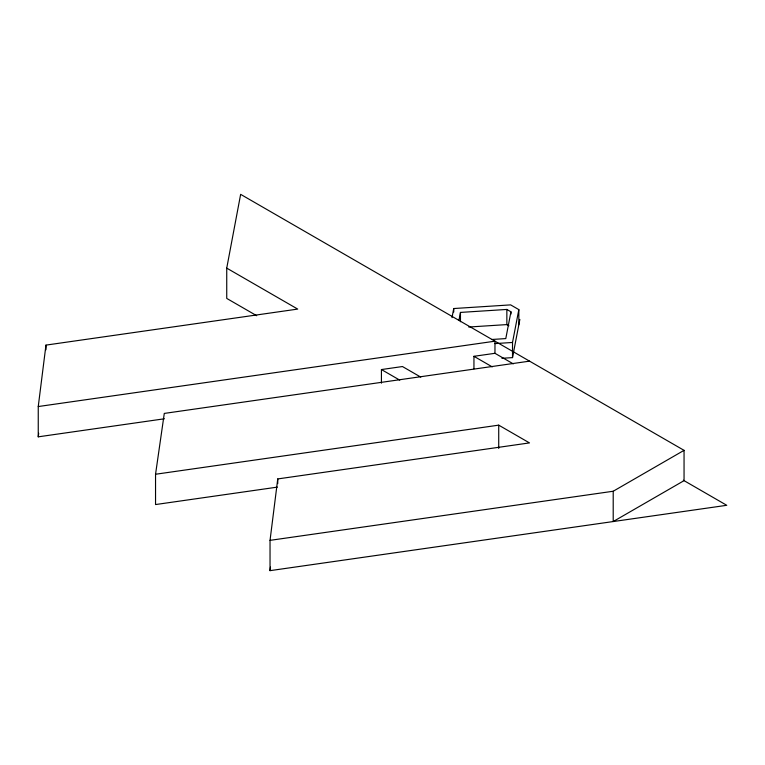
<?xml version="1.0" encoding="UTF-8"?>
<svg xmlns="http://www.w3.org/2000/svg" width="765" height="765" viewBox="0 0 765 765"><rect width="100%" height="100%" fill="white"/><g stroke="black" fill="none" stroke-linecap="round" stroke-linejoin="round"><path stroke-width="1.15" d="M164.437 418.78L38.25 436.834L38.25 406.54L45.967 345.111L297.7 309.089L226.736 268.123L240.64 194.348L684.053 450.346L684.053 480.649L613.205 521.548L613.205 491.245L684.053 450.346M38.25 436.834L38.699 433.286M683.336 480.229L726.75 505.302L270.035 570.652L270.035 540.358L277.752 478.928L529.476 442.906L498.723 425.149L155.544 474.252L155.544 504.556L277.418 487.114M270.035 570.652L270.475 567.104M155.544 474.252L164.284 413.416L529.552 361.147M451.991 317.628L453.741 308.534L510.638 304.881L518.833 309.615L518.833 324.762M458.933 320.372L460.463 312.416L506.851 309.443L510.944 311.804L510.944 314.138M510.944 311.804L505.789 338.589L491.761 339.488M501.888 358.297L512.512 357.618L512.512 342.462L518.833 309.615M512.512 357.618L519.856 319.445M38.25 406.54L494.965 341.18L494.965 353.306L513.277 363.872M381.429 383.179L381.429 369.552L402.457 366.54L420.76 377.107M473.946 368.807L473.946 356.308L494.965 353.306M270.035 540.358L613.205 491.245M468.763 327.028L507.903 324.523M494.974 343.59L512.512 342.462M508.897 325.766L506.851 324.589L506.851 309.443M473.946 356.308L492.249 366.884M381.429 369.552L399.732 380.119M256.705 315.716L226.736 298.417L226.736 268.123M498.723 425.149L498.723 448.453M460.463 312.416L460.463 321.74M453.741 308.534L453.741 312.034M277.752 478.928L277.752 483.585M45.967 345.111L45.967 349.768"/></g></svg>
